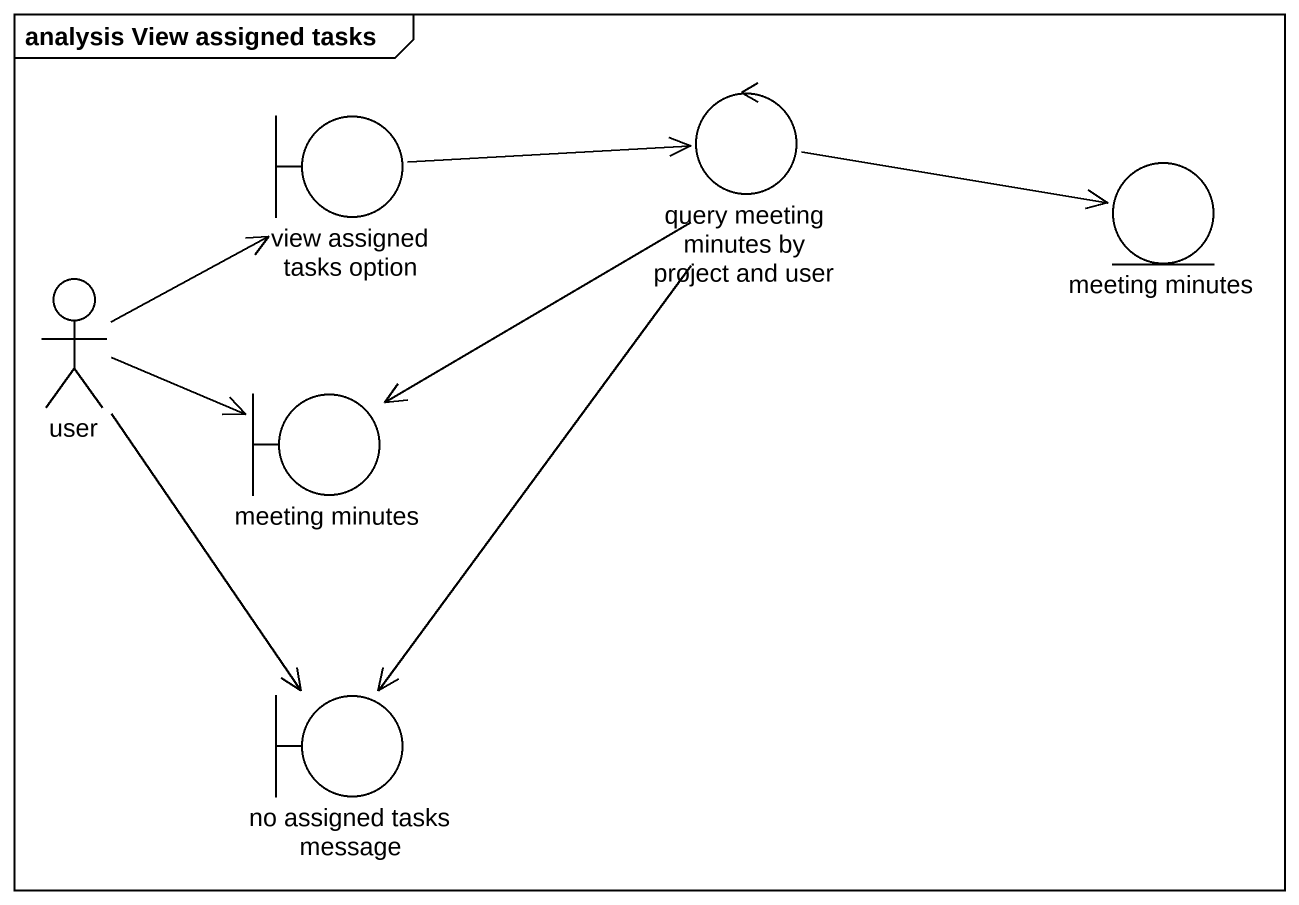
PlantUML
@startuml
mainframe analysis View assigned tasks
boundary "view assigned tasks option" as view_assigned_tasks_option
control "query meeting minutes by project and user" as query_meeting_minutes_by
entity "meeting minutes" as meeting_minutes
actor user
boundary "meeting minutes" as meeting_minutes_2
boundary "no assigned tasks message" as no_assigned_tasks_message
view_assigned_tasks_option -right-> query_meeting_minutes_by
query_meeting_minutes_by -right-> meeting_minutes
query_meeting_minutes_by --> meeting_minutes_2
query_meeting_minutes_by --> no_assigned_tasks_message
user -up-> view_assigned_tasks_option
user -right-> meeting_minutes_2
user --> no_assigned_tasks_message
@enduml
